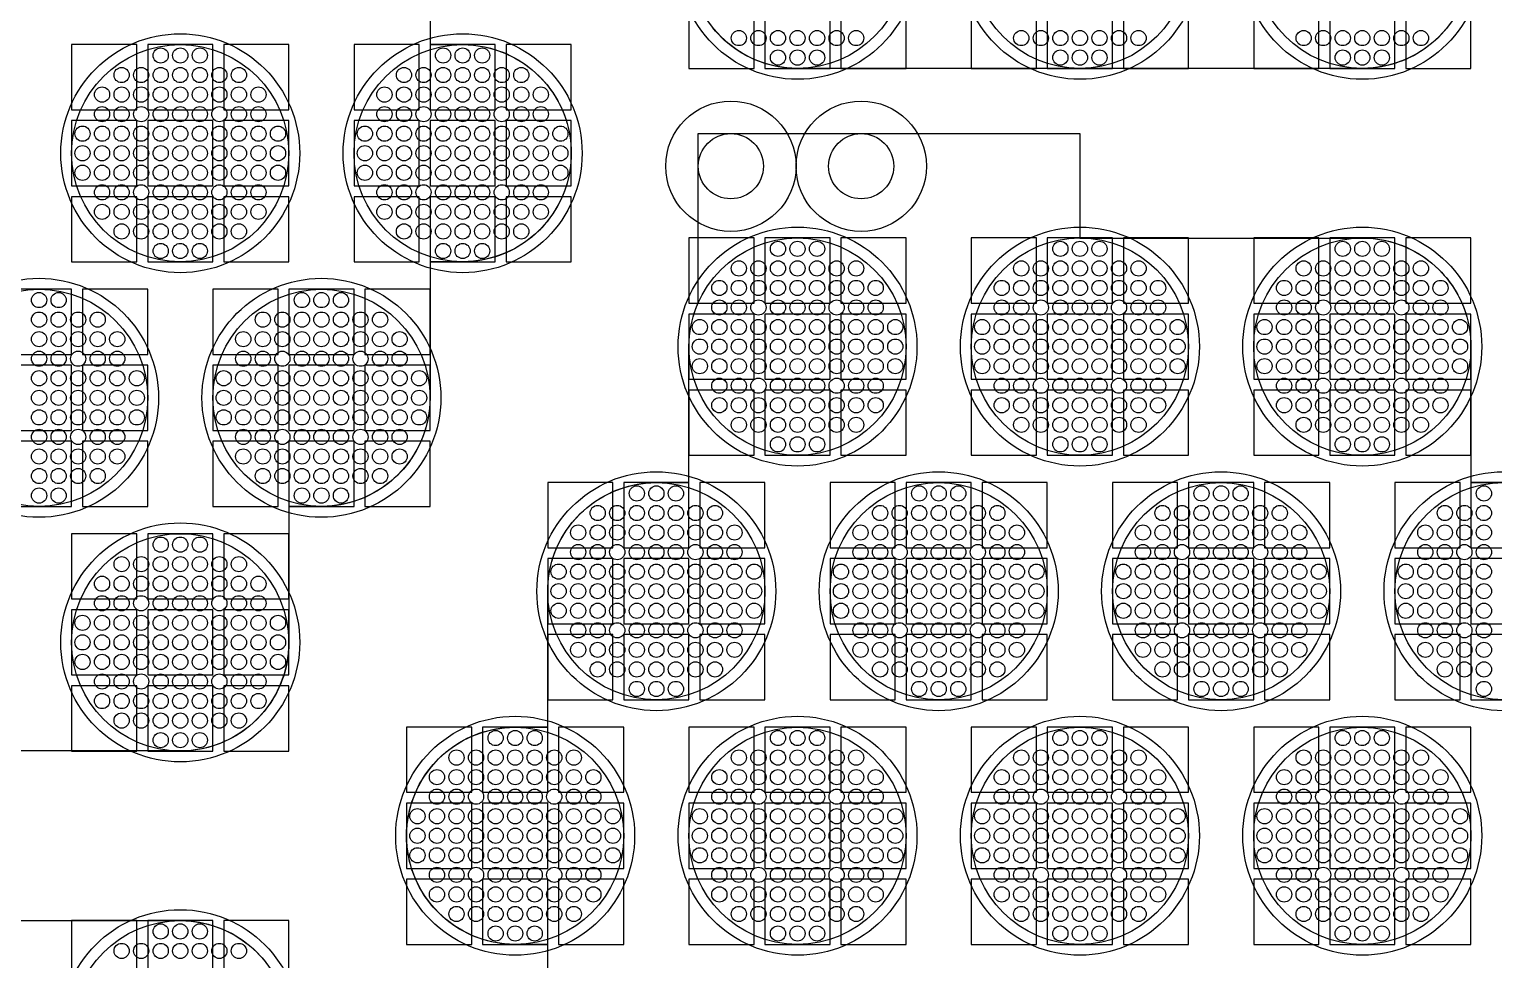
# Model space of a CAD drawing. Extents: x -49 to 54, y -38 to 38.
# Drawn here: x 8.77 to 15.51, y -5.28 to -1 of the extents above; entities that cross this region are included whole.
import ezdxf

# ---------------------------------------------------------------- set-up
doc = ezdxf.new("R2010")
doc.units = 0
for name, color, linetype in [('ADHESIVE_VIA_OPENINGS', 30, 'CONTINUOUS'), ('BACK_LAYER', 5, 'CONTINUOUS'), ('COND_LAYER_LOWER_ELECTRODE', 6, 'CONTINUOUS'), ('CONDUCTIVE_LAYER_BACK_LAYER', 2, 'CONTINUOUS'), ('EMITTER', 3, 'CONTINUOUS'), ('LOWER_ELECTRODE', 1, 'CONTINUOUS'), ('SUBSTRATE_VIA', 4, 'CONTINUOUS')]:
    doc.layers.add(name, color=color, linetype=linetype)

msp = doc.modelspace()

# ---------------------------------------------------------------- linework, layer by layer
at = {"layer": 'ADHESIVE_VIA_OPENINGS'}
for centre in [(11.9977, -1.6308), (12.5977, -1.6308)]:
    msp.add_circle(centre, 0.3, dxfattribs=at)
at = {"layer": 'BACK_LAYER'}
for points in [[(11.8046, -1.1807), (12.1046, -1.1807), (12.1046, -0.8807), (11.8046, -0.8807)], [(12.1546, -1.1807), (12.4546, -1.1807), (12.4546, -0.8807), (12.1546, -0.8807)], [(12.5046, -1.1807), (12.8046, -1.1807), (12.8046, -0.8807), (12.5046, -0.8807)], [(13.1046, -1.1807), (13.4046, -1.1807), (13.4046, -0.8807), (13.1046, -0.8807)], [(13.4546, -1.1807), (13.7546, -1.1807), (13.7546, -0.8807), (13.4546, -0.8807)], [(13.8046, -1.1807), (14.1046, -1.1807), (14.1046, -0.8807), (13.8046, -0.8807)], [(14.4046, -1.1807), (14.7046, -1.1807), (14.7046, -0.8807), (14.4046, -0.8807)], [(14.7546, -1.1807), (15.0546, -1.1807), (15.0546, -0.8807), (14.7546, -0.8807)], [(15.1046, -1.1807), (15.4046, -1.1807), (15.4046, -0.8807), (15.1046, -0.8807)], [(8.9628, -1.3709), (9.2628, -1.3709), (9.2628, -1.0709), (8.9628, -1.0709)], [(9.3128, -1.3709), (9.6128, -1.3709), (9.6128, -1.0709), (9.3128, -1.0709)], [(9.6628, -1.3709), (9.9628, -1.3709), (9.9628, -1.0709), (9.6628, -1.0709)], [(10.2628, -1.3709), (10.5628, -1.3709), (10.5628, -1.0709), (10.2628, -1.0709)], [(10.6128, -1.3709), (10.9128, -1.3709), (10.9128, -1.0709), (10.6128, -1.0709)], [(10.9628, -1.3709), (11.2628, -1.3709), (11.2628, -1.0709), (10.9628, -1.0709)], [(8.9628, -1.7209), (9.2628, -1.7209), (9.2628, -1.4209), (8.9628, -1.4209)], [(9.3128, -1.7209), (9.6128, -1.7209), (9.6128, -1.4209), (9.3128, -1.4209)], [(9.6628, -1.7209), (9.9628, -1.7209), (9.9628, -1.4209), (9.6628, -1.4209)], [(10.2628, -1.7209), (10.5628, -1.7209), (10.5628, -1.4209), (10.2628, -1.4209)], [(10.6128, -1.7209), (10.9128, -1.7209), (10.9128, -1.4209), (10.6128, -1.4209)], [(10.9628, -1.7209), (11.2628, -1.7209), (11.2628, -1.4209), (10.9628, -1.4209)], [(8.9628, -2.0709), (9.2628, -2.0709), (9.2628, -1.7709), (8.9628, -1.7709)], [(9.3128, -2.0709), (9.6128, -2.0709), (9.6128, -1.7709), (9.3128, -1.7709)], [(9.6628, -2.0709), (9.9628, -2.0709), (9.9628, -1.7709), (9.6628, -1.7709)], [(10.2628, -2.0709), (10.5628, -2.0709), (10.5628, -1.7709), (10.2628, -1.7709)], [(10.6128, -2.0709), (10.9128, -2.0709), (10.9128, -1.7709), (10.6128, -1.7709)], [(10.9628, -2.0709), (11.2628, -2.0709), (11.2628, -1.7709), (10.9628, -1.7709)], [(11.8046, -2.2611), (12.1046, -2.2611), (12.1046, -1.9611), (11.8046, -1.9611)], [(12.1546, -2.2611), (12.4546, -2.2611), (12.4546, -1.9611), (12.1546, -1.9611)], [(12.5046, -2.2611), (12.8046, -2.2611), (12.8046, -1.9611), (12.5046, -1.9611)], [(13.1046, -2.2611), (13.4046, -2.2611), (13.4046, -1.9611), (13.1046, -1.9611)], [(13.4546, -2.2611), (13.7546, -2.2611), (13.7546, -1.9611), (13.4546, -1.9611)], [(13.8046, -2.2611), (14.1046, -2.2611), (14.1046, -1.9611), (13.8046, -1.9611)], [(14.4046, -2.2611), (14.7046, -2.2611), (14.7046, -1.9611), (14.4046, -1.9611)], [(14.7546, -2.2611), (15.0546, -2.2611), (15.0546, -1.9611), (14.7546, -1.9611)], [(15.1046, -2.2611), (15.4046, -2.2611), (15.4046, -1.9611), (15.1046, -1.9611)], [(8.6628, -2.4968), (8.9628, -2.4968), (8.9628, -2.1968), (8.6628, -2.1968)], [(9.0128, -2.4968), (9.3128, -2.4968), (9.3128, -2.1968), (9.0128, -2.1968)], [(9.6128, -2.4968), (9.9128, -2.4968), (9.9128, -2.1968), (9.6128, -2.1968)], [(9.9628, -2.4968), (10.2628, -2.4968), (10.2628, -2.1968), (9.9628, -2.1968)], [(10.3128, -2.4968), (10.6128, -2.4968), (10.6128, -2.1968), (10.3128, -2.1968)], [(11.8046, -2.6111), (12.1046, -2.6111), (12.1046, -2.3111), (11.8046, -2.3111)], [(12.1546, -2.6111), (12.4546, -2.6111), (12.4546, -2.3111), (12.1546, -2.3111)], [(12.5046, -2.6111), (12.8046, -2.6111), (12.8046, -2.3111), (12.5046, -2.3111)], [(13.1046, -2.6111), (13.4046, -2.6111), (13.4046, -2.3111), (13.1046, -2.3111)], [(13.4546, -2.6111), (13.7546, -2.6111), (13.7546, -2.3111), (13.4546, -2.3111)], [(13.8046, -2.6111), (14.1046, -2.6111), (14.1046, -2.3111), (13.8046, -2.3111)], [(14.4046, -2.6111), (14.7046, -2.6111), (14.7046, -2.3111), (14.4046, -2.3111)], [(14.7546, -2.6111), (15.0546, -2.6111), (15.0546, -2.3111), (14.7546, -2.3111)], [(15.1046, -2.6111), (15.4046, -2.6111), (15.4046, -2.3111), (15.1046, -2.3111)], [(8.6628, -2.8468), (8.9628, -2.8468), (8.9628, -2.5468), (8.6628, -2.5468)], [(9.0128, -2.8468), (9.3128, -2.8468), (9.3128, -2.5468), (9.0128, -2.5468)], [(9.6128, -2.8468), (9.9128, -2.8468), (9.9128, -2.5468), (9.6128, -2.5468)], [(9.9628, -2.8468), (10.2628, -2.8468), (10.2628, -2.5468), (9.9628, -2.5468)], [(10.3128, -2.8468), (10.6128, -2.8468), (10.6128, -2.5468), (10.3128, -2.5468)], [(11.8046, -2.9611), (12.1046, -2.9611), (12.1046, -2.6611), (11.8046, -2.6611)], [(12.1546, -2.9611), (12.4546, -2.9611), (12.4546, -2.6611), (12.1546, -2.6611)], [(12.5046, -2.9611), (12.8046, -2.9611), (12.8046, -2.6611), (12.5046, -2.6611)], [(13.1046, -2.9611), (13.4046, -2.9611), (13.4046, -2.6611), (13.1046, -2.6611)], [(13.4546, -2.9611), (13.7546, -2.9611), (13.7546, -2.6611), (13.4546, -2.6611)], [(13.8046, -2.9611), (14.1046, -2.9611), (14.1046, -2.6611), (13.8046, -2.6611)], [(14.4046, -2.9611), (14.7046, -2.9611), (14.7046, -2.6611), (14.4046, -2.6611)], [(14.7546, -2.9611), (15.0546, -2.9611), (15.0546, -2.6611), (14.7546, -2.6611)], [(15.1046, -2.9611), (15.4046, -2.9611), (15.4046, -2.6611), (15.1046, -2.6611)], [(8.6628, -3.1968), (8.9628, -3.1968), (8.9628, -2.8968), (8.6628, -2.8968)], [(9.0128, -3.1968), (9.3128, -3.1968), (9.3128, -2.8968), (9.0128, -2.8968)], [(9.6128, -3.1968), (9.9128, -3.1968), (9.9128, -2.8968), (9.6128, -2.8968)], [(9.9628, -3.1968), (10.2628, -3.1968), (10.2628, -2.8968), (9.9628, -2.8968)], [(10.3128, -3.1968), (10.6128, -3.1968), (10.6128, -2.8968), (10.3128, -2.8968)], [(11.1546, -3.387), (11.4546, -3.387), (11.4546, -3.087), (11.1546, -3.087)], [(11.5046, -3.387), (11.8046, -3.387), (11.8046, -3.087), (11.5046, -3.087)], [(11.8546, -3.387), (12.1546, -3.387), (12.1546, -3.087), (11.8546, -3.087)], [(12.4546, -3.387), (12.7546, -3.387), (12.7546, -3.087), (12.4546, -3.087)], [(12.8046, -3.387), (13.1046, -3.387), (13.1046, -3.087), (12.8046, -3.087)], [(13.1546, -3.387), (13.4546, -3.387), (13.4546, -3.087), (13.1546, -3.087)], [(13.7546, -3.387), (14.0546, -3.387), (14.0546, -3.087), (13.7546, -3.087)], [(14.1046, -3.387), (14.4046, -3.387), (14.4046, -3.087), (14.1046, -3.087)], [(14.4546, -3.387), (14.7546, -3.387), (14.7546, -3.087), (14.4546, -3.087)], [(15.0546, -3.387), (15.3546, -3.387), (15.3546, -3.087), (15.0546, -3.087)], [(15.4046, -3.387), (15.7046, -3.387), (15.7046, -3.087), (15.4046, -3.087)], [(8.9628, -3.6226), (9.2628, -3.6226), (9.2628, -3.3226), (8.9628, -3.3226)], [(9.3128, -3.6226), (9.6128, -3.6226), (9.6128, -3.3226), (9.3128, -3.3226)], [(9.6628, -3.6226), (9.9628, -3.6226), (9.9628, -3.3226), (9.6628, -3.3226)], [(11.1546, -3.737), (11.4546, -3.737), (11.4546, -3.437), (11.1546, -3.437)], [(11.5046, -3.737), (11.8046, -3.737), (11.8046, -3.437), (11.5046, -3.437)], [(11.8546, -3.737), (12.1546, -3.737), (12.1546, -3.437), (11.8546, -3.437)], [(12.4546, -3.737), (12.7546, -3.737), (12.7546, -3.437), (12.4546, -3.437)], [(12.8046, -3.737), (13.1046, -3.737), (13.1046, -3.437), (12.8046, -3.437)], [(13.1546, -3.737), (13.4546, -3.737), (13.4546, -3.437), (13.1546, -3.437)], [(13.7546, -3.737), (14.0546, -3.737), (14.0546, -3.437), (13.7546, -3.437)], [(14.1046, -3.737), (14.4046, -3.737), (14.4046, -3.437), (14.1046, -3.437)], [(14.4546, -3.737), (14.7546, -3.737), (14.7546, -3.437), (14.4546, -3.437)], [(15.0546, -3.737), (15.3546, -3.737), (15.3546, -3.437), (15.0546, -3.437)], [(15.4046, -3.737), (15.7046, -3.737), (15.7046, -3.437), (15.4046, -3.437)], [(8.9628, -3.9726), (9.2628, -3.9726), (9.2628, -3.6726), (8.9628, -3.6726)], [(9.3128, -3.9726), (9.6128, -3.9726), (9.6128, -3.6726), (9.3128, -3.6726)], [(9.6628, -3.9726), (9.9628, -3.9726), (9.9628, -3.6726), (9.6628, -3.6726)], [(11.1546, -4.087), (11.4546, -4.087), (11.4546, -3.787), (11.1546, -3.787)], [(11.5046, -4.087), (11.8046, -4.087), (11.8046, -3.787), (11.5046, -3.787)], [(11.8546, -4.087), (12.1546, -4.087), (12.1546, -3.787), (11.8546, -3.787)], [(12.4546, -4.087), (12.7546, -4.087), (12.7546, -3.787), (12.4546, -3.787)], [(12.8046, -4.087), (13.1046, -4.087), (13.1046, -3.787), (12.8046, -3.787)], [(13.1546, -4.087), (13.4546, -4.087), (13.4546, -3.787), (13.1546, -3.787)], [(13.7546, -4.087), (14.0546, -4.087), (14.0546, -3.787), (13.7546, -3.787)], [(14.1046, -4.087), (14.4046, -4.087), (14.4046, -3.787), (14.1046, -3.787)], [(14.4546, -4.087), (14.7546, -4.087), (14.7546, -3.787), (14.4546, -3.787)], [(15.0546, -4.087), (15.3546, -4.087), (15.3546, -3.787), (15.0546, -3.787)], [(15.4046, -4.087), (15.7046, -4.087), (15.7046, -3.787), (15.4046, -3.787)], [(8.9628, -4.3226), (9.2628, -4.3226), (9.2628, -4.0226), (8.9628, -4.0226)], [(9.3128, -4.3226), (9.6128, -4.3226), (9.6128, -4.0226), (9.3128, -4.0226)], [(9.6628, -4.3226), (9.9628, -4.3226), (9.9628, -4.0226), (9.6628, -4.0226)], [(10.5046, -4.5128), (10.8046, -4.5128), (10.8046, -4.2128), (10.5046, -4.2128)], [(10.8546, -4.5128), (11.1546, -4.5128), (11.1546, -4.2128), (10.8546, -4.2128)], [(11.2046, -4.5128), (11.5046, -4.5128), (11.5046, -4.2128), (11.2046, -4.2128)], [(11.8046, -4.5128), (12.1046, -4.5128), (12.1046, -4.2128), (11.8046, -4.2128)], [(12.1546, -4.5128), (12.4546, -4.5128), (12.4546, -4.2128), (12.1546, -4.2128)], [(12.5046, -4.5128), (12.8046, -4.5128), (12.8046, -4.2128), (12.5046, -4.2128)], [(13.1046, -4.5128), (13.4046, -4.5128), (13.4046, -4.2128), (13.1046, -4.2128)], [(13.4546, -4.5128), (13.7546, -4.5128), (13.7546, -4.2128), (13.4546, -4.2128)], [(13.8046, -4.5128), (14.1046, -4.5128), (14.1046, -4.2128), (13.8046, -4.2128)], [(14.4046, -4.5128), (14.7046, -4.5128), (14.7046, -4.2128), (14.4046, -4.2128)], [(14.7546, -4.5128), (15.0546, -4.5128), (15.0546, -4.2128), (14.7546, -4.2128)], [(15.1046, -4.5128), (15.4046, -4.5128), (15.4046, -4.2128), (15.1046, -4.2128)], [(10.5046, -4.8628), (10.8046, -4.8628), (10.8046, -4.5628), (10.5046, -4.5628)], [(10.8546, -4.8628), (11.1546, -4.8628), (11.1546, -4.5628), (10.8546, -4.5628)], [(11.2046, -4.8628), (11.5046, -4.8628), (11.5046, -4.5628), (11.2046, -4.5628)], [(11.8046, -4.8628), (12.1046, -4.8628), (12.1046, -4.5628), (11.8046, -4.5628)], [(12.1546, -4.8628), (12.4546, -4.8628), (12.4546, -4.5628), (12.1546, -4.5628)], [(12.5046, -4.8628), (12.8046, -4.8628), (12.8046, -4.5628), (12.5046, -4.5628)], [(13.1046, -4.8628), (13.4046, -4.8628), (13.4046, -4.5628), (13.1046, -4.5628)], [(13.4546, -4.8628), (13.7546, -4.8628), (13.7546, -4.5628), (13.4546, -4.5628)], [(13.8046, -4.8628), (14.1046, -4.8628), (14.1046, -4.5628), (13.8046, -4.5628)], [(14.4046, -4.8628), (14.7046, -4.8628), (14.7046, -4.5628), (14.4046, -4.5628)], [(14.7546, -4.8628), (15.0546, -4.8628), (15.0546, -4.5628), (14.7546, -4.5628)], [(15.1046, -4.8628), (15.4046, -4.8628), (15.4046, -4.5628), (15.1046, -4.5628)], [(10.5046, -5.2128), (10.8046, -5.2128), (10.8046, -4.9128), (10.5046, -4.9128)], [(10.8546, -5.2128), (11.1546, -5.2128), (11.1546, -4.9128), (10.8546, -4.9128)], [(11.2046, -5.2128), (11.5046, -5.2128), (11.5046, -4.9128), (11.2046, -4.9128)], [(11.8046, -5.2128), (12.1046, -5.2128), (12.1046, -4.9128), (11.8046, -4.9128)], [(12.1546, -5.2128), (12.4546, -5.2128), (12.4546, -4.9128), (12.1546, -4.9128)], [(12.5046, -5.2128), (12.8046, -5.2128), (12.8046, -4.9128), (12.5046, -4.9128)], [(13.1046, -5.2128), (13.4046, -5.2128), (13.4046, -4.9128), (13.1046, -4.9128)], [(13.4546, -5.2128), (13.7546, -5.2128), (13.7546, -4.9128), (13.4546, -4.9128)], [(13.8046, -5.2128), (14.1046, -5.2128), (14.1046, -4.9128), (13.8046, -4.9128)], [(14.4046, -5.2128), (14.7046, -5.2128), (14.7046, -4.9128), (14.4046, -4.9128)], [(14.7546, -5.2128), (15.0546, -5.2128), (15.0546, -4.9128), (14.7546, -4.9128)], [(15.1046, -5.2128), (15.4046, -5.2128), (15.4046, -4.9128), (15.1046, -4.9128)], [(8.9628, -5.403), (9.2628, -5.403), (9.2628, -5.103), (8.9628, -5.103)], [(9.3128, -5.403), (9.6128, -5.403), (9.6128, -5.103), (9.3128, -5.103)], [(9.6628, -5.403), (9.9628, -5.403), (9.9628, -5.103), (9.6628, -5.103)]]:
    msp.add_lwpolyline(points, close=True, dxfattribs=at)
at = {"layer": 'COND_LAYER_LOWER_ELECTRODE'}
for centre in [(12.3046, -0.6807), (13.6046, -0.6807), (14.9046, -0.6807), (9.4628, -1.5709), (10.7628, -1.5709), (12.3046, -2.4611), (13.6046, -2.4611), (14.9046, -2.4611), (8.8128, -2.6968), (10.1128, -2.6968), (11.6546, -3.587), (12.9546, -3.587), (14.2546, -3.587), (15.5546, -3.587), (9.4628, -3.8226), (11.0046, -4.7128), (12.3046, -4.7128), (13.6046, -4.7128), (14.9046, -4.7128), (9.4628, -5.603)]:
    msp.add_circle(centre, 0.55, dxfattribs=at)
at = {"layer": 'CONDUCTIVE_LAYER_BACK_LAYER'}
for points in [[(10.6128, -0.4451), (10.6128, -1.071), (10.7727, -1.071), (10.7926, -1.0718), (10.8124, -1.0734), (10.8322, -1.0758), (10.8518, -1.0789), (10.8713, -1.0828), (10.8906, -1.0875), (10.9097, -1.093), (10.9286, -1.0992), (10.9472, -1.1062), (10.9656, -1.1139), (10.9836, -1.1223), (11.0012, -1.1314), (11.0185, -1.1413), (11.0354, -1.1518), (11.0518, -1.1629), (11.0678, -1.1748), (11.0833, -1.1872), (11.0983, -1.2002), (11.1128, -1.2139), (11.1267, -1.2281), (11.1401, -1.2428), (11.1528, -1.2581), (11.1649, -1.2738), (11.1764, -1.2901), (11.1873, -1.3067), (11.1974, -1.3238), (11.2069, -1.3413), (11.2157, -1.3591), (11.2238, -1.3773), (11.2311, -1.3958), (11.2377, -1.4145), (11.2435, -1.4335), (11.2486, -1.4528), (11.2529, -1.4722), (11.2565, -1.4917), (11.2592, -1.5114), (11.2612, -1.5312), (11.2624, -1.5511), (11.2628, -1.5709), (11.2624, -1.5908), (11.2612, -1.6107), (11.2592, -1.6304), (11.2565, -1.6501), (11.2529, -1.6697), (11.2486, -1.6891), (11.2435, -1.7083), (11.2377, -1.7273), (11.2311, -1.7461), (11.2238, -1.7646), (11.2157, -1.7827), (11.2069, -1.8006), (11.1974, -1.8181), (11.1873, -1.8351), (11.1764, -1.8518), (11.1649, -1.868), (11.1528, -1.8838), (11.1401, -1.899), (11.1267, -1.9138), (11.1128, -1.928), (11.0983, -1.9416), (11.0833, -1.9547), (11.0678, -1.9671), (11.0518, -1.9789), (11.0354, -1.9901), (11.0185, -2.0006), (11.0012, -2.0104), (10.9836, -2.0195), (10.9656, -2.028), (10.9472, -2.0357), (10.9286, -2.0426), (10.9097, -2.0489), (10.8906, -2.0543), (10.8713, -2.059), (10.8518, -2.0629), (10.8322, -2.0661), (10.8124, -2.0685), (10.7926, -2.07), (10.7727, -2.0708), (10.6128, -2.0708), (10.6128, -2.6968), (10.6124, -2.7166), (10.6112, -2.7365), (10.6092, -2.7563), (10.6065, -2.776), (10.6029, -2.7955), (10.5986, -2.8149), (10.5935, -2.8342), (10.5877, -2.8532), (10.5811, -2.8719), (10.5738, -2.8904), (10.5657, -2.9086), (10.5569, -2.9264), (10.5474, -2.9439), (10.5373, -2.961), (10.5264, -2.9776), (10.5149, -2.9939), (10.5028, -3.0096), (10.4901, -3.0249), (10.4767, -3.0396), (10.4628, -3.0538), (10.4483, -3.0674), (10.4333, -3.0805), (10.4178, -3.0929), (10.4018, -3.1047), (10.3854, -3.1159), (10.3685, -3.1264), (10.3512, -3.1362), (10.3336, -3.1454), (10.3156, -3.1538), (10.2972, -3.1615), (10.2786, -3.1685), (10.2597, -3.1747), (10.2406, -3.1802), (10.2213, -3.1849), (10.2018, -3.1888), (10.1822, -3.1919), (10.1624, -3.1943), (10.1426, -3.1959), (10.1227, -3.1967), (9.9628, -3.1967), (9.9628, -3.8226), (9.9624, -3.8425), (9.9612, -3.8623), (9.9592, -3.8821), (9.9565, -3.9018), (9.9529, -3.9214), (9.9486, -3.9408), (9.9435, -3.96), (9.9377, -3.979), (9.9311, -3.9978), (9.9238, -4.0162), (9.9157, -4.0344), (9.9069, -4.0522), (9.8974, -4.0697), (9.8873, -4.0868), (9.8764, -4.1035), (9.8649, -4.1197), (9.8528, -4.1354), (9.8401, -4.1507), (9.8267, -4.1654), (9.8128, -4.1796), (9.7983, -4.1933), (9.7833, -4.2063), (9.7678, -4.2188), (9.7518, -4.2306), (9.7354, -4.2417), (9.7185, -4.2523), (9.7012, -4.2621), (9.6836, -4.2712), (9.6656, -4.2796), (9.6472, -4.2873), (9.6286, -4.2943), (9.6097, -4.3005), (9.5906, -4.306), (9.5713, -4.3107), (9.5518, -4.3146), (9.5322, -4.3178), (9.5124, -4.3201), (9.4926, -4.3217), (9.4727, -4.3225), (6.8528, -4.3225)], [(15.2947, -0.9936), (15.2819, -1.0088), (15.2686, -1.0236), (15.2547, -1.0378), (15.2402, -1.0514), (15.2252, -1.0645), (15.2097, -1.0769), (15.1937, -1.0887), (15.1772, -1.0999), (15.1604, -1.1104), (15.1431, -1.1202), (15.1254, -1.1294), (15.1074, -1.1378), (15.0891, -1.1455), (15.0705, -1.1524), (15.0516, -1.1587), (15.0325, -1.1641), (15.0131, -1.1688), (14.9936, -1.1728), (14.974, -1.1759), (14.9543, -1.1783), (14.9345, -1.1798), (14.9146, -1.1806), (12.2947, -1.1806), (12.2748, -1.1798), (12.255, -1.1783), (12.2353, -1.1759), (12.2156, -1.1728), (12.1962, -1.1688), (12.1768, -1.1641), (12.1577, -1.1587), (12.1388, -1.1524), (12.1202, -1.1455), (12.1019, -1.1378), (12.0839, -1.1294), (12.0662, -1.1202), (12.0489, -1.1104), (12.032, -1.0999), (12.0156, -1.0887), (11.9996, -1.0769), (11.9841, -1.0645), (11.9691, -1.0514), (11.9546, -1.0378), (11.9407, -1.0236), (11.9274, -1.0088), (11.9146, -0.9936)], [(11.1546, -5.8386), (11.1546, -5.2127), (10.9947, -5.2127), (10.9748, -5.2119), (10.955, -5.2103), (10.9353, -5.208), (10.9156, -5.2048), (10.8962, -5.2009), (10.8768, -5.1962), (10.8577, -5.1907), (10.8388, -5.1845), (10.8202, -5.1775), (10.8019, -5.1698), (10.7839, -5.1614), (10.7662, -5.1523), (10.7489, -5.1424), (10.732, -5.1319), (10.7156, -5.1208), (10.6996, -5.109), (10.6841, -5.0965), (10.6691, -5.0835), (10.6546, -5.0698), (10.6407, -5.0556), (10.6274, -5.0409), (10.6146, -5.0256), (10.6025, -5.0099), (10.591, -4.9937), (10.5802, -4.977), (10.57, -4.9599), (10.5605, -4.9424), (10.5517, -4.9246), (10.5437, -4.9064), (10.5363, -4.8879), (10.5297, -4.8692), (10.5239, -4.8502), (10.5188, -4.831), (10.5145, -4.8116), (10.511, -4.792), (10.5082, -4.7723), (10.5062, -4.7525), (10.505, -4.7327), (10.5046, -4.7128), (10.505, -4.6929), (10.5062, -4.6731), (10.5082, -4.6533), (10.511, -4.6336), (10.5145, -4.614), (10.5188, -4.5946), (10.5239, -4.5754), (10.5297, -4.5564), (10.5363, -4.5376), (10.5437, -4.5192), (10.5517, -4.501), (10.5605, -4.4831), (10.57, -4.4657), (10.5802, -4.4486), (10.591, -4.4319), (10.6025, -4.4157), (10.6146, -4.3999), (10.6274, -4.3847), (10.6407, -4.3699), (10.6546, -4.3557), (10.6691, -4.3421), (10.6841, -4.3291), (10.6996, -4.3166), (10.7156, -4.3048), (10.732, -4.2936), (10.7489, -4.2831), (10.7662, -4.2733), (10.7839, -4.2642), (10.8019, -4.2557), (10.8202, -4.248), (10.8388, -4.2411), (10.8577, -4.2349), (10.8768, -4.2294), (10.8962, -4.2247), (10.9156, -4.2208), (10.9353, -4.2176), (10.955, -4.2153), (10.9748, -4.2137), (10.9947, -4.2129), (11.1546, -4.2129), (11.1546, -3.587), (11.155, -3.5671), (11.1562, -3.5472), (11.1582, -3.5274), (11.161, -3.5078), (11.1645, -3.4882), (11.1688, -3.4688), (11.1739, -3.4496), (11.1797, -3.4306), (11.1863, -3.4118), (11.1937, -3.3933), (11.2017, -3.3751), (11.2105, -3.3573), (11.22, -3.3398), (11.2302, -3.3227), (11.241, -3.3061), (11.2525, -3.2899), (11.2646, -3.2741), (11.2774, -3.2588), (11.2907, -3.2441), (11.3046, -3.2299), (11.3191, -3.2163), (11.3341, -3.2032), (11.3496, -3.1908), (11.3656, -3.179), (11.382, -3.1678), (11.3989, -3.1573), (11.4162, -3.1475), (11.4339, -3.1383), (11.4519, -3.1299), (11.4702, -3.1222), (11.4888, -3.1152), (11.5077, -3.109), (11.5268, -3.1036), (11.5462, -3.0989), (11.5656, -3.0949), (11.5853, -3.0918), (11.605, -3.0894), (11.6248, -3.0878), (11.6447, -3.0871), (11.8046, -3.0871), (11.8046, -2.4611), (11.805, -2.4412), (11.8062, -2.4214), (11.8082, -2.4016), (11.811, -2.3819), (11.8145, -2.3624), (11.8188, -2.3429), (11.8239, -2.3237), (11.8297, -2.3047), (11.8363, -2.286), (11.8437, -2.2675), (11.8477, -2.2583), (11.8477, -1.4808), (13.6046, -1.4808), (13.6046, -1.9612), (14.9146, -1.9612), (14.9345, -1.962), (14.9543, -1.9636), (14.974, -1.966), (14.9936, -1.9691), (15.0131, -1.973), (15.0325, -1.9777), (15.0516, -1.9832), (15.0705, -1.9894), (15.0891, -1.9964), (15.1074, -2.0041), (15.1254, -2.0125), (15.1431, -2.0216), (15.1604, -2.0315), (15.1772, -2.042), (15.1937, -2.0531), (15.2097, -2.0649), (15.2252, -2.0774), (15.2402, -2.0904), (15.2547, -2.1041), (15.2686, -2.1183), (15.2819, -2.133), (15.2947, -2.1483), (15.3068, -2.164), (15.3183, -2.1802), (15.3291, -2.1969), (15.3393, -2.214), (15.3488, -2.2315), (15.3576, -2.2493), (15.3656, -2.2675), (15.373, -2.286), (15.3796, -2.3047), (15.3854, -2.3237), (15.3905, -2.3429), (15.3948, -2.3624), (15.3983, -2.3819), (15.4011, -2.4016), (15.4031, -2.4214), (15.4043, -2.4412), (15.4046, -2.4611), (15.4046, -3.0871), (15.5646, -3.0871)], [(8.1628, -5.1031), (9.4727, -5.1031), (9.4926, -5.1039), (9.5124, -5.1054), (9.5322, -5.1078), (9.5518, -5.111), (9.5713, -5.1149), (9.5906, -5.1196), (9.6097, -5.1251), (9.6286, -5.1313), (9.6472, -5.1382), (9.6656, -5.1459), (9.6836, -5.1544), (9.7012, -5.1635), (9.7185, -5.1733), (9.7354, -5.1838), (9.7518, -5.195), (9.7678, -5.2068), (9.7833, -5.2192), (9.7983, -5.2323), (9.8128, -5.2459), (9.8267, -5.2601), (9.8401, -5.2749), (9.8528, -5.2901)]]:
    msp.add_lwpolyline(points, dxfattribs=at)
at = {"layer": 'EMITTER'}
for centre in [(12.3046, -0.6807), (13.6046, -0.6807), (14.9046, -0.6807), (9.4628, -1.5709), (10.7628, -1.5709), (12.3046, -2.4611), (13.6046, -2.4611), (14.9046, -2.4611), (8.8128, -2.6968), (10.1128, -2.6968), (11.6546, -3.587), (12.9546, -3.587), (14.2546, -3.587), (15.5546, -3.587), (9.4628, -3.8226), (11.0046, -4.7128), (12.3046, -4.7128), (13.6046, -4.7128), (14.9046, -4.7128), (9.4628, -5.603)]:
    msp.add_circle(centre, 0.5, dxfattribs=at)
at = {"layer": 'LOWER_ELECTRODE'}
for centre in [(12.0346, -1.0407), (12.1246, -1.0407), (12.2146, -1.0407), (12.3046, -1.0407), (12.3946, -1.0407), (12.4846, -1.0407), (12.5746, -1.0407), (13.3346, -1.0407), (13.4246, -1.0407), (13.5146, -1.0407), (13.6046, -1.0407), (13.6946, -1.0407), (13.7846, -1.0407), (13.8746, -1.0407), (14.6346, -1.0407), (14.7246, -1.0407), (14.8146, -1.0407), (14.9046, -1.0407), (14.9946, -1.0407), (15.0846, -1.0407), (15.1746, -1.0407), (9.3728, -1.1209), (9.4628, -1.1209), (9.5528, -1.1209), (10.6728, -1.1209), (10.7628, -1.1209), (10.8528, -1.1209), (12.2146, -1.1307), (12.3046, -1.1307), (12.3946, -1.1307), (13.5146, -1.1307), (13.6046, -1.1307), (13.6946, -1.1307), (14.8146, -1.1307), (14.9046, -1.1307), (14.9946, -1.1307), (9.1928, -1.2109), (9.2828, -1.2109), (9.3728, -1.2109), (9.4628, -1.2109), (9.5528, -1.2109), (9.6428, -1.2109), (9.7328, -1.2109), (10.4928, -1.2109), (10.5828, -1.2109), (10.6728, -1.2109), (10.7628, -1.2109), (10.8528, -1.2109), (10.9428, -1.2109), (11.0328, -1.2109), (9.1028, -1.3009), (9.1928, -1.3009), (9.2828, -1.3009), (9.3728, -1.3009), (9.4628, -1.3009), (9.5528, -1.3009), (9.6428, -1.3009), (9.7328, -1.3009), (9.8228, -1.3009), (10.4028, -1.3009), (10.4928, -1.3009), (10.5828, -1.3009), (10.6728, -1.3009), (10.7628, -1.3009), (10.8528, -1.3009), (10.9428, -1.3009), (11.0328, -1.3009), (11.1228, -1.3009), (9.1028, -1.3909), (9.1928, -1.3909), (9.2828, -1.3909), (9.3728, -1.3909), (9.4628, -1.3909), (9.5528, -1.3909), (9.6428, -1.3909), (9.7328, -1.3909), (9.8228, -1.3909), (10.4028, -1.3909), (10.4928, -1.3909), (10.5828, -1.3909), (10.6728, -1.3909), (10.7628, -1.3909), (10.8528, -1.3909), (10.9428, -1.3909), (11.0328, -1.3909), (11.1228, -1.3909), (9.0128, -1.4809), (9.1028, -1.4809), (9.1928, -1.4809), (9.2828, -1.4809), (9.3728, -1.4809), (9.4628, -1.4809), (9.5528, -1.4809), (9.6428, -1.4809), (9.7328, -1.4809), (9.8228, -1.4809), (9.9128, -1.4809), (10.3128, -1.4809), (10.4028, -1.4809), (10.4928, -1.4809), (10.5828, -1.4809), (10.6728, -1.4809), (10.7628, -1.4809), (10.8528, -1.4809), (10.9428, -1.4809), (11.0328, -1.4809), (11.1228, -1.4809), (11.2128, -1.4809), (9.0128, -1.5709), (9.1028, -1.5709), (9.1928, -1.5709), (9.2828, -1.5709), (9.3728, -1.5709), (9.4628, -1.5709), (9.5528, -1.5709), (9.6428, -1.5709), (9.7328, -1.5709), (9.8228, -1.5709), (9.9128, -1.5709), (10.3128, -1.5709), (10.4028, -1.5709), (10.4928, -1.5709), (10.5828, -1.5709), (10.6728, -1.5709), (10.7628, -1.5709), (10.8528, -1.5709), (10.9428, -1.5709), (11.0328, -1.5709), (11.1228, -1.5709), (11.2128, -1.5709), (9.0128, -1.6609), (9.1028, -1.6609), (9.1928, -1.6609), (9.2828, -1.6609), (9.3728, -1.6609), (9.4628, -1.6609), (9.5528, -1.6609), (9.6428, -1.6609), (9.7328, -1.6609), (9.8228, -1.6609), (9.9128, -1.6609), (10.3128, -1.6609), (10.4028, -1.6609), (10.4928, -1.6609), (10.5828, -1.6609), (10.6728, -1.6609), (10.7628, -1.6609), (10.8528, -1.6609), (10.9428, -1.6609), (11.0328, -1.6609), (11.1228, -1.6609), (11.2128, -1.6609), (9.1028, -1.7509), (9.1928, -1.7509), (9.2828, -1.7509), (9.3728, -1.7509), (9.4628, -1.7509), (9.5528, -1.7509), (9.6428, -1.7509), (9.7328, -1.7509), (9.8228, -1.7509), (10.4028, -1.7509), (10.4928, -1.7509), (10.5828, -1.7509), (10.6728, -1.7509), (10.7628, -1.7509), (10.8528, -1.7509), (10.9428, -1.7509), (11.0328, -1.7509), (11.1228, -1.7509), (9.1028, -1.8409), (9.1928, -1.8409), (9.2828, -1.8409), (9.3728, -1.8409), (9.4628, -1.8409), (9.5528, -1.8409), (9.6428, -1.8409), (9.7328, -1.8409), (9.8228, -1.8409), (10.4028, -1.8409), (10.4928, -1.8409), (10.5828, -1.8409), (10.6728, -1.8409), (10.7628, -1.8409), (10.8528, -1.8409), (10.9428, -1.8409), (11.0328, -1.8409), (11.1228, -1.8409), (9.1928, -1.9309), (9.2828, -1.9309), (9.3728, -1.9309), (9.4628, -1.9309), (9.5528, -1.9309), (9.6428, -1.9309), (9.7328, -1.9309), (10.4928, -1.9309), (10.5828, -1.9309), (10.6728, -1.9309), (10.7628, -1.9309), (10.8528, -1.9309), (10.9428, -1.9309), (11.0328, -1.9309), (9.3728, -2.0209), (9.4628, -2.0209), (9.5528, -2.0209), (10.6728, -2.0209), (10.7628, -2.0209), (10.8528, -2.0209), (12.2146, -2.0111), (12.3046, -2.0111), (12.3946, -2.0111), (13.5146, -2.0111), (13.6046, -2.0111), (13.6946, -2.0111), (14.8146, -2.0111), (14.9046, -2.0111), (14.9946, -2.0111), (12.0346, -2.1011), (12.1246, -2.1011), (12.2146, -2.1011), (12.3046, -2.1011), (12.3946, -2.1011), (12.4846, -2.1011), (12.5746, -2.1011), (13.3346, -2.1011), (13.4246, -2.1011), (13.5146, -2.1011), (13.6046, -2.1011), (13.6946, -2.1011), (13.7846, -2.1011), (13.8746, -2.1011), (14.6346, -2.1011), (14.7246, -2.1011), (14.8146, -2.1011), (14.9046, -2.1011), (14.9946, -2.1011), (15.0846, -2.1011), (15.1746, -2.1011), (11.9446, -2.1911), (12.0346, -2.1911), (12.1246, -2.1911), (12.2146, -2.1911), (12.3046, -2.1911), (12.3946, -2.1911), (12.4846, -2.1911), (12.5746, -2.1911), (12.6646, -2.1911), (13.2446, -2.1911), (13.3346, -2.1911), (13.4246, -2.1911), (13.5146, -2.1911), (13.6046, -2.1911), (13.6946, -2.1911), (13.7846, -2.1911), (13.8746, -2.1911), (13.9646, -2.1911), (14.5446, -2.1911), (14.6346, -2.1911), (14.7246, -2.1911), (14.8146, -2.1911), (14.9046, -2.1911), (14.9946, -2.1911), (15.0846, -2.1911), (15.1746, -2.1911), (15.2646, -2.1911), (8.8128, -2.2468), (8.9028, -2.2468), (10.0228, -2.2468), (10.1128, -2.2468), (10.2028, -2.2468), (11.9446, -2.2811), (12.0346, -2.2811), (12.1246, -2.2811), (12.2146, -2.2811), (12.3046, -2.2811), (12.3946, -2.2811), (12.4846, -2.2811), (12.5746, -2.2811), (12.6646, -2.2811), (13.2446, -2.2811), (13.3346, -2.2811), (13.4246, -2.2811), (13.5146, -2.2811), (13.6046, -2.2811), (13.6946, -2.2811), (13.7846, -2.2811), (13.8746, -2.2811), (13.9646, -2.2811), (14.5446, -2.2811), (14.6346, -2.2811), (14.7246, -2.2811), (14.8146, -2.2811), (14.9046, -2.2811), (14.9946, -2.2811), (15.0846, -2.2811), (15.1746, -2.2811), (15.2646, -2.2811), (8.8128, -2.3368), (8.9028, -2.3368), (8.9928, -2.3368), (9.0828, -2.3368), (9.8428, -2.3368), (9.9328, -2.3368), (10.0228, -2.3368), (10.1128, -2.3368), (10.2028, -2.3368), (10.2928, -2.3368), (10.3828, -2.3368), (11.8546, -2.3711), (11.9446, -2.3711), (12.0346, -2.3711), (12.1246, -2.3711), (12.2146, -2.3711), (12.3046, -2.3711), (12.3946, -2.3711), (12.4846, -2.3711), (12.5746, -2.3711), (12.6646, -2.3711), (12.7546, -2.3711), (13.1546, -2.3711), (13.2446, -2.3711), (13.3346, -2.3711), (13.4246, -2.3711), (13.5146, -2.3711), (13.6046, -2.3711), (13.6946, -2.3711), (13.7846, -2.3711), (13.8746, -2.3711), (13.9646, -2.3711), (14.0546, -2.3711), (14.4546, -2.3711), (14.5446, -2.3711), (14.6346, -2.3711), (14.7246, -2.3711), (14.8146, -2.3711), (14.9046, -2.3711), (14.9946, -2.3711), (15.0846, -2.3711), (15.1746, -2.3711), (15.2646, -2.3711), (15.3546, -2.3711), (8.8128, -2.4268), (8.9028, -2.4268), (8.9928, -2.4268), (9.0828, -2.4268), (9.1728, -2.4268), (9.7528, -2.4268), (9.8428, -2.4268), (9.9328, -2.4268), (10.0228, -2.4268), (10.1128, -2.4268), (10.2028, -2.4268), (10.2928, -2.4268), (10.3828, -2.4268), (10.4728, -2.4268), (11.8546, -2.4611), (11.9446, -2.4611), (12.0346, -2.4611), (12.1246, -2.4611), (12.2146, -2.4611), (12.3046, -2.4611), (12.3946, -2.4611), (12.4846, -2.4611), (12.5746, -2.4611), (12.6646, -2.4611), (12.7546, -2.4611), (13.1546, -2.4611), (13.2446, -2.4611), (13.3346, -2.4611), (13.4246, -2.4611), (13.5146, -2.4611), (13.6046, -2.4611), (13.6946, -2.4611), (13.7846, -2.4611), (13.8746, -2.4611), (13.9646, -2.4611), (14.0546, -2.4611), (14.4546, -2.4611), (14.5446, -2.4611), (14.6346, -2.4611), (14.7246, -2.4611), (14.8146, -2.4611), (14.9046, -2.4611), (14.9946, -2.4611), (15.0846, -2.4611), (15.1746, -2.4611), (15.2646, -2.4611), (15.3546, -2.4611), (8.8128, -2.5168), (8.9028, -2.5168), (8.9928, -2.5168), (9.0828, -2.5168), (9.1728, -2.5168), (9.7528, -2.5168), (9.8428, -2.5168), (9.9328, -2.5168), (10.0228, -2.5168), (10.1128, -2.5168), (10.2028, -2.5168), (10.2928, -2.5168), (10.3828, -2.5168), (10.4728, -2.5168), (11.8546, -2.5511), (11.9446, -2.5511), (12.0346, -2.5511), (12.1246, -2.5511), (12.2146, -2.5511), (12.3046, -2.5511), (12.3946, -2.5511), (12.4846, -2.5511), (12.5746, -2.5511), (12.6646, -2.5511), (12.7546, -2.5511), (13.1546, -2.5511), (13.2446, -2.5511), (13.3346, -2.5511), (13.4246, -2.5511), (13.5146, -2.5511), (13.6046, -2.5511), (13.6946, -2.5511), (13.7846, -2.5511), (13.8746, -2.5511), (13.9646, -2.5511), (14.0546, -2.5511), (14.4546, -2.5511), (14.5446, -2.5511), (14.6346, -2.5511), (14.7246, -2.5511), (14.8146, -2.5511), (14.9046, -2.5511), (14.9946, -2.5511), (15.0846, -2.5511), (15.1746, -2.5511), (15.2646, -2.5511), (15.3546, -2.5511), (8.8128, -2.6068), (8.9028, -2.6068), (8.9928, -2.6068), (9.0828, -2.6068), (9.1728, -2.6068), (9.2628, -2.6068), (9.6628, -2.6068), (9.7528, -2.6068), (9.8428, -2.6068), (9.9328, -2.6068), (10.0228, -2.6068), (10.1128, -2.6068), (10.2028, -2.6068), (10.2928, -2.6068), (10.3828, -2.6068), (10.4728, -2.6068), (10.5628, -2.6068), (11.9446, -2.6411), (12.0346, -2.6411), (12.1246, -2.6411), (12.2146, -2.6411), (12.3046, -2.6411), (12.3946, -2.6411), (12.4846, -2.6411), (12.5746, -2.6411), (12.6646, -2.6411), (13.2446, -2.6411), (13.3346, -2.6411), (13.4246, -2.6411), (13.5146, -2.6411), (13.6046, -2.6411), (13.6946, -2.6411), (13.7846, -2.6411), (13.8746, -2.6411), (13.9646, -2.6411), (14.5446, -2.6411), (14.6346, -2.6411), (14.7246, -2.6411), (14.8146, -2.6411), (14.9046, -2.6411), (14.9946, -2.6411), (15.0846, -2.6411), (15.1746, -2.6411), (15.2646, -2.6411), (8.8128, -2.6968), (8.9028, -2.6968), (8.9928, -2.6968), (9.0828, -2.6968), (9.1728, -2.6968), (9.2628, -2.6968), (9.6628, -2.6968), (9.7528, -2.6968), (9.8428, -2.6968), (9.9328, -2.6968), (10.0228, -2.6968), (10.1128, -2.6968), (10.2028, -2.6968), (10.2928, -2.6968), (10.3828, -2.6968), (10.4728, -2.6968), (10.5628, -2.6968), (11.9446, -2.7311), (12.0346, -2.7311), (12.1246, -2.7311), (12.2146, -2.7311), (12.3046, -2.7311), (12.3946, -2.7311), (12.4846, -2.7311), (12.5746, -2.7311), (12.6646, -2.7311), (13.2446, -2.7311), (13.3346, -2.7311), (13.4246, -2.7311), (13.5146, -2.7311), (13.6046, -2.7311), (13.6946, -2.7311), (13.7846, -2.7311), (13.8746, -2.7311), (13.9646, -2.7311), (14.5446, -2.7311), (14.6346, -2.7311), (14.7246, -2.7311), (14.8146, -2.7311), (14.9046, -2.7311), (14.9946, -2.7311), (15.0846, -2.7311), (15.1746, -2.7311), (15.2646, -2.7311), (8.8128, -2.7868), (8.9028, -2.7868), (8.9928, -2.7868), (9.0828, -2.7868), (9.1728, -2.7868), (9.2628, -2.7868), (9.6628, -2.7868), (9.7528, -2.7868), (9.8428, -2.7868), (9.9328, -2.7868), (10.0228, -2.7868), (10.1128, -2.7868), (10.2028, -2.7868), (10.2928, -2.7868), (10.3828, -2.7868), (10.4728, -2.7868), (10.5628, -2.7868), (12.0346, -2.8211), (12.1246, -2.8211), (12.2146, -2.8211), (12.3046, -2.8211), (12.3946, -2.8211), (12.4846, -2.8211), (12.5746, -2.8211), (13.3346, -2.8211), (13.4246, -2.8211), (13.5146, -2.8211), (13.6046, -2.8211), (13.6946, -2.8211), (13.7846, -2.8211), (13.8746, -2.8211), (14.6346, -2.8211), (14.7246, -2.8211), (14.8146, -2.8211), (14.9046, -2.8211), (14.9946, -2.8211), (15.0846, -2.8211), (15.1746, -2.8211), (8.8128, -2.8768), (8.9028, -2.8768), (8.9928, -2.8768), (9.0828, -2.8768), (9.1728, -2.8768), (9.7528, -2.8768), (9.8428, -2.8768), (9.9328, -2.8768), (10.0228, -2.8768), (10.1128, -2.8768), (10.2028, -2.8768), (10.2928, -2.8768), (10.3828, -2.8768), (10.4728, -2.8768), (12.2146, -2.9111), (12.3046, -2.9111), (12.3946, -2.9111), (13.5146, -2.9111), (13.6046, -2.9111), (13.6946, -2.9111), (14.8146, -2.9111), (14.9046, -2.9111), (14.9946, -2.9111), (8.8128, -2.9668), (8.9028, -2.9668), (8.9928, -2.9668), (9.0828, -2.9668), (9.1728, -2.9668), (9.7528, -2.9668), (9.8428, -2.9668), (9.9328, -2.9668), (10.0228, -2.9668), (10.1128, -2.9668), (10.2028, -2.9668), (10.2928, -2.9668), (10.3828, -2.9668), (10.4728, -2.9668), (8.8128, -3.0568), (8.9028, -3.0568), (8.9928, -3.0568), (9.0828, -3.0568), (9.8428, -3.0568), (9.9328, -3.0568), (10.0228, -3.0568), (10.1128, -3.0568), (10.2028, -3.0568), (10.2928, -3.0568), (10.3828, -3.0568), (8.8128, -3.1468), (8.9028, -3.1468), (10.0228, -3.1468), (10.1128, -3.1468), (10.2028, -3.1468), (11.5646, -3.137), (11.6546, -3.137), (11.7446, -3.137), (12.8646, -3.137), (12.9546, -3.137), (13.0446, -3.137), (14.1646, -3.137), (14.2546, -3.137), (14.3446, -3.137), (15.4646, -3.137), (11.3846, -3.227), (11.4746, -3.227), (11.5646, -3.227), (11.6546, -3.227), (11.7446, -3.227), (11.8346, -3.227), (11.9246, -3.227), (12.6846, -3.227), (12.7746, -3.227), (12.8646, -3.227), (12.9546, -3.227), (13.0446, -3.227), (13.1346, -3.227), (13.2246, -3.227), (13.9846, -3.227), (14.0746, -3.227), (14.1646, -3.227), (14.2546, -3.227), (14.3446, -3.227), (14.4346, -3.227), (14.5246, -3.227), (15.2846, -3.227), (15.3746, -3.227), (15.4646, -3.227), (11.2946, -3.317), (11.3846, -3.317), (11.4746, -3.317), (11.5646, -3.317), (11.6546, -3.317), (11.7446, -3.317), (11.8346, -3.317), (11.9246, -3.317), (12.0146, -3.317), (12.5946, -3.317), (12.6846, -3.317), (12.7746, -3.317), (12.8646, -3.317), (12.9546, -3.317), (13.0446, -3.317), (13.1346, -3.317), (13.2246, -3.317), (13.3146, -3.317), (13.8946, -3.317), (13.9846, -3.317), (14.0746, -3.317), (14.1646, -3.317), (14.2546, -3.317), (14.3446, -3.317), (14.4346, -3.317), (14.5246, -3.317), (14.6146, -3.317), (15.1946, -3.317), (15.2846, -3.317), (15.3746, -3.317), (15.4646, -3.317), (9.3728, -3.3726), (9.4628, -3.3726), (9.5528, -3.3726), (9.1928, -3.4626), (9.2828, -3.4626), (9.3728, -3.4626), (9.4628, -3.4626), (9.5528, -3.4626), (9.6428, -3.4626), (9.7328, -3.4626), (11.2946, -3.407), (11.3846, -3.407), (11.4746, -3.407), (11.5646, -3.407), (11.6546, -3.407), (11.7446, -3.407), (11.8346, -3.407), (11.9246, -3.407), (12.0146, -3.407), (12.5946, -3.407), (12.6846, -3.407), (12.7746, -3.407), (12.8646, -3.407), (12.9546, -3.407), (13.0446, -3.407), (13.1346, -3.407), (13.2246, -3.407), (13.3146, -3.407), (13.8946, -3.407), (13.9846, -3.407), (14.0746, -3.407), (14.1646, -3.407), (14.2546, -3.407), (14.3446, -3.407), (14.4346, -3.407), (14.5246, -3.407), (14.6146, -3.407), (15.1946, -3.407), (15.2846, -3.407), (15.3746, -3.407), (15.4646, -3.407), (11.2046, -3.497), (11.2946, -3.497), (11.3846, -3.497), (11.4746, -3.497), (11.5646, -3.497), (11.6546, -3.497), (11.7446, -3.497), (11.8346, -3.497), (11.9246, -3.497), (12.0146, -3.497), (12.1046, -3.497), (12.5046, -3.497), (12.5946, -3.497), (12.6846, -3.497), (12.7746, -3.497), (12.8646, -3.497), (12.9546, -3.497), (13.0446, -3.497), (13.1346, -3.497), (13.2246, -3.497), (13.3146, -3.497), (13.4046, -3.497), (13.8046, -3.497), (13.8946, -3.497), (13.9846, -3.497), (14.0746, -3.497), (14.1646, -3.497), (14.2546, -3.497), (14.3446, -3.497), (14.4346, -3.497), (14.5246, -3.497), (14.6146, -3.497), (14.7046, -3.497), (15.1046, -3.497), (15.1946, -3.497), (15.2846, -3.497), (15.3746, -3.497), (15.4646, -3.497), (9.1028, -3.5526), (9.1928, -3.5526), (9.2828, -3.5526), (9.3728, -3.5526), (9.4628, -3.5526), (9.5528, -3.5526), (9.6428, -3.5526), (9.7328, -3.5526), (9.8228, -3.5526), (11.2046, -3.587), (11.2946, -3.587), (11.3846, -3.587), (11.4746, -3.587), (11.5646, -3.587), (11.6546, -3.587), (11.7446, -3.587), (11.8346, -3.587), (11.9246, -3.587), (12.0146, -3.587), (12.1046, -3.587), (12.5046, -3.587), (12.5946, -3.587), (12.6846, -3.587), (12.7746, -3.587), (12.8646, -3.587), (12.9546, -3.587), (13.0446, -3.587), (13.1346, -3.587), (13.2246, -3.587), (13.3146, -3.587), (13.4046, -3.587), (13.8046, -3.587), (13.8946, -3.587), (13.9846, -3.587), (14.0746, -3.587), (14.1646, -3.587), (14.2546, -3.587), (14.3446, -3.587), (14.4346, -3.587), (14.5246, -3.587), (14.6146, -3.587), (14.7046, -3.587), (15.1046, -3.587), (15.1946, -3.587), (15.2846, -3.587), (15.3746, -3.587), (15.4646, -3.587), (9.1028, -3.6426), (9.1928, -3.6426), (9.2828, -3.6426), (9.3728, -3.6426), (9.4628, -3.6426), (9.5528, -3.6426), (9.6428, -3.6426), (9.7328, -3.6426), (9.8228, -3.6426), (9.0128, -3.7326), (9.1028, -3.7326), (9.1928, -3.7326), (9.2828, -3.7326), (9.3728, -3.7326), (9.4628, -3.7326), (9.5528, -3.7326), (9.6428, -3.7326), (9.7328, -3.7326), (9.8228, -3.7326), (9.9128, -3.7326), (11.2046, -3.677), (11.2946, -3.677), (11.3846, -3.677), (11.4746, -3.677), (11.5646, -3.677), (11.6546, -3.677), (11.7446, -3.677), (11.8346, -3.677), (11.9246, -3.677), (12.0146, -3.677), (12.1046, -3.677), (12.5046, -3.677), (12.5946, -3.677), (12.6846, -3.677), (12.7746, -3.677), (12.8646, -3.677), (12.9546, -3.677), (13.0446, -3.677), (13.1346, -3.677), (13.2246, -3.677), (13.3146, -3.677), (13.4046, -3.677), (13.8046, -3.677), (13.8946, -3.677), (13.9846, -3.677), (14.0746, -3.677), (14.1646, -3.677), (14.2546, -3.677), (14.3446, -3.677), (14.4346, -3.677), (14.5246, -3.677), (14.6146, -3.677), (14.7046, -3.677), (15.1046, -3.677), (15.1946, -3.677), (15.2846, -3.677), (15.3746, -3.677), (15.4646, -3.677), (11.2946, -3.767), (11.3846, -3.767), (11.4746, -3.767), (11.5646, -3.767), (11.6546, -3.767), (11.7446, -3.767), (11.8346, -3.767), (11.9246, -3.767), (12.0146, -3.767), (12.5946, -3.767), (12.6846, -3.767), (12.7746, -3.767), (12.8646, -3.767), (12.9546, -3.767), (13.0446, -3.767), (13.1346, -3.767), (13.2246, -3.767), (13.3146, -3.767), (13.8946, -3.767), (13.9846, -3.767), (14.0746, -3.767), (14.1646, -3.767), (14.2546, -3.767), (14.3446, -3.767), (14.4346, -3.767), (14.5246, -3.767), (14.6146, -3.767), (15.1946, -3.767), (15.2846, -3.767), (15.3746, -3.767), (15.4646, -3.767), (9.0128, -3.8226), (9.1028, -3.8226), (9.1928, -3.8226), (9.2828, -3.8226), (9.3728, -3.8226), (9.4628, -3.8226), (9.5528, -3.8226), (9.6428, -3.8226), (9.7328, -3.8226), (9.8228, -3.8226), (9.9128, -3.8226), (11.2946, -3.857), (11.3846, -3.857), (11.4746, -3.857), (11.5646, -3.857), (11.6546, -3.857), (11.7446, -3.857), (11.8346, -3.857), (11.9246, -3.857), (12.0146, -3.857), (12.5946, -3.857), (12.6846, -3.857), (12.7746, -3.857), (12.8646, -3.857), (12.9546, -3.857), (13.0446, -3.857), (13.1346, -3.857), (13.2246, -3.857), (13.3146, -3.857), (13.8946, -3.857), (13.9846, -3.857), (14.0746, -3.857), (14.1646, -3.857), (14.2546, -3.857), (14.3446, -3.857), (14.4346, -3.857), (14.5246, -3.857), (14.6146, -3.857), (15.1946, -3.857), (15.2846, -3.857), (15.3746, -3.857), (15.4646, -3.857), (9.0128, -3.9126), (9.1028, -3.9126), (9.1928, -3.9126), (9.2828, -3.9126), (9.3728, -3.9126), (9.4628, -3.9126), (9.5528, -3.9126), (9.6428, -3.9126), (9.7328, -3.9126), (9.8228, -3.9126), (9.9128, -3.9126), (9.1028, -4.0026), (9.1928, -4.0026), (9.2828, -4.0026), (9.3728, -4.0026), (9.4628, -4.0026), (9.5528, -4.0026), (9.6428, -4.0026), (9.7328, -4.0026), (9.8228, -4.0026), (11.3846, -3.947), (11.4746, -3.947), (11.5646, -3.947), (11.6546, -3.947), (11.7446, -3.947), (11.8346, -3.947), (11.9246, -3.947), (12.6846, -3.947), (12.7746, -3.947), (12.8646, -3.947), (12.9546, -3.947), (13.0446, -3.947), (13.1346, -3.947), (13.2246, -3.947), (13.9846, -3.947), (14.0746, -3.947), (14.1646, -3.947), (14.2546, -3.947), (14.3446, -3.947), (14.4346, -3.947), (14.5246, -3.947), (15.2846, -3.947), (15.3746, -3.947), (15.4646, -3.947), (11.5646, -4.037), (11.6546, -4.037), (11.7446, -4.037), (12.8646, -4.037), (12.9546, -4.037), (13.0446, -4.037), (14.1646, -4.037), (14.2546, -4.037), (14.3446, -4.037), (15.4646, -4.037), (9.1028, -4.0926), (9.1928, -4.0926), (9.2828, -4.0926), (9.3728, -4.0926), (9.4628, -4.0926), (9.5528, -4.0926), (9.6428, -4.0926), (9.7328, -4.0926), (9.8228, -4.0926), (9.1928, -4.1826), (9.2828, -4.1826), (9.3728, -4.1826), (9.4628, -4.1826), (9.5528, -4.1826), (9.6428, -4.1826), (9.7328, -4.1826), (9.3728, -4.2726), (9.4628, -4.2726), (9.5528, -4.2726), (10.9146, -4.2628), (11.0046, -4.2628), (11.0946, -4.2628), (12.2146, -4.2628), (12.3046, -4.2628), (12.3946, -4.2628), (13.5146, -4.2628), (13.6046, -4.2628), (13.6946, -4.2628), (14.8146, -4.2628), (14.9046, -4.2628), (14.9946, -4.2628), (10.7346, -4.3528), (10.8246, -4.3528), (10.9146, -4.3528), (11.0046, -4.3528), (11.0946, -4.3528), (11.1846, -4.3528), (11.2746, -4.3528), (12.0346, -4.3528), (12.1246, -4.3528), (12.2146, -4.3528), (12.3046, -4.3528), (12.3946, -4.3528), (12.4846, -4.3528), (12.5746, -4.3528), (13.3346, -4.3528), (13.4246, -4.3528), (13.5146, -4.3528), (13.6046, -4.3528), (13.6946, -4.3528), (13.7846, -4.3528), (13.8746, -4.3528), (14.6346, -4.3528), (14.7246, -4.3528), (14.8146, -4.3528), (14.9046, -4.3528), (14.9946, -4.3528), (15.0846, -4.3528), (15.1746, -4.3528), (10.6446, -4.4428), (10.7346, -4.4428), (10.8246, -4.4428), (10.9146, -4.4428), (11.0046, -4.4428), (11.0946, -4.4428), (11.1846, -4.4428), (11.2746, -4.4428), (11.3646, -4.4428), (11.9446, -4.4428), (12.0346, -4.4428), (12.1246, -4.4428), (12.2146, -4.4428), (12.3046, -4.4428), (12.3946, -4.4428), (12.4846, -4.4428), (12.5746, -4.4428), (12.6646, -4.4428), (13.2446, -4.4428), (13.3346, -4.4428), (13.4246, -4.4428), (13.5146, -4.4428), (13.6046, -4.4428), (13.6946, -4.4428), (13.7846, -4.4428), (13.8746, -4.4428), (13.9646, -4.4428), (14.5446, -4.4428), (14.6346, -4.4428), (14.7246, -4.4428), (14.8146, -4.4428), (14.9046, -4.4428), (14.9946, -4.4428), (15.0846, -4.4428), (15.1746, -4.4428), (15.2646, -4.4428), (10.6446, -4.5328), (10.7346, -4.5328), (10.8246, -4.5328), (10.9146, -4.5328), (11.0046, -4.5328), (11.0946, -4.5328), (11.1846, -4.5328), (11.2746, -4.5328), (11.3646, -4.5328), (11.9446, -4.5328), (12.0346, -4.5328), (12.1246, -4.5328), (12.2146, -4.5328), (12.3046, -4.5328), (12.3946, -4.5328), (12.4846, -4.5328), (12.5746, -4.5328), (12.6646, -4.5328), (13.2446, -4.5328), (13.3346, -4.5328), (13.4246, -4.5328), (13.5146, -4.5328), (13.6046, -4.5328), (13.6946, -4.5328), (13.7846, -4.5328), (13.8746, -4.5328), (13.9646, -4.5328), (14.5446, -4.5328), (14.6346, -4.5328), (14.7246, -4.5328), (14.8146, -4.5328), (14.9046, -4.5328), (14.9946, -4.5328), (15.0846, -4.5328), (15.1746, -4.5328), (15.2646, -4.5328), (10.5546, -4.6228), (10.6446, -4.6228), (10.7346, -4.6228), (10.8246, -4.6228), (10.9146, -4.6228), (11.0046, -4.6228), (11.0946, -4.6228), (11.1846, -4.6228), (11.2746, -4.6228), (11.3646, -4.6228), (11.4546, -4.6228), (11.8546, -4.6228), (11.9446, -4.6228), (12.0346, -4.6228), (12.1246, -4.6228), (12.2146, -4.6228), (12.3046, -4.6228), (12.3946, -4.6228), (12.4846, -4.6228), (12.5746, -4.6228), (12.6646, -4.6228), (12.7546, -4.6228), (13.1546, -4.6228), (13.2446, -4.6228), (13.3346, -4.6228), (13.4246, -4.6228), (13.5146, -4.6228), (13.6046, -4.6228), (13.6946, -4.6228), (13.7846, -4.6228), (13.8746, -4.6228), (13.9646, -4.6228), (14.0546, -4.6228), (14.4546, -4.6228), (14.5446, -4.6228), (14.6346, -4.6228), (14.7246, -4.6228), (14.8146, -4.6228), (14.9046, -4.6228), (14.9946, -4.6228), (15.0846, -4.6228), (15.1746, -4.6228), (15.2646, -4.6228), (15.3546, -4.6228), (10.5546, -4.7128), (10.6446, -4.7128), (10.7346, -4.7128), (10.8246, -4.7128), (10.9146, -4.7128), (11.0046, -4.7128), (11.0946, -4.7128), (11.1846, -4.7128), (11.2746, -4.7128), (11.3646, -4.7128), (11.4546, -4.7128), (11.8546, -4.7128), (11.9446, -4.7128), (12.0346, -4.7128), (12.1246, -4.7128), (12.2146, -4.7128), (12.3046, -4.7128), (12.3946, -4.7128), (12.4846, -4.7128), (12.5746, -4.7128), (12.6646, -4.7128), (12.7546, -4.7128), (13.1546, -4.7128), (13.2446, -4.7128), (13.3346, -4.7128), (13.4246, -4.7128), (13.5146, -4.7128), (13.6046, -4.7128), (13.6946, -4.7128), (13.7846, -4.7128), (13.8746, -4.7128), (13.9646, -4.7128), (14.0546, -4.7128), (14.4546, -4.7128), (14.5446, -4.7128), (14.6346, -4.7128), (14.7246, -4.7128), (14.8146, -4.7128), (14.9046, -4.7128), (14.9946, -4.7128), (15.0846, -4.7128), (15.1746, -4.7128), (15.2646, -4.7128), (15.3546, -4.7128), (10.5546, -4.8028), (10.6446, -4.8028), (10.7346, -4.8028), (10.8246, -4.8028), (10.9146, -4.8028), (11.0046, -4.8028), (11.0946, -4.8028), (11.1846, -4.8028), (11.2746, -4.8028), (11.3646, -4.8028), (11.4546, -4.8028), (11.8546, -4.8028), (11.9446, -4.8028), (12.0346, -4.8028), (12.1246, -4.8028), (12.2146, -4.8028), (12.3046, -4.8028), (12.3946, -4.8028), (12.4846, -4.8028), (12.5746, -4.8028), (12.6646, -4.8028), (12.7546, -4.8028), (13.1546, -4.8028), (13.2446, -4.8028), (13.3346, -4.8028), (13.4246, -4.8028), (13.5146, -4.8028), (13.6046, -4.8028), (13.6946, -4.8028), (13.7846, -4.8028), (13.8746, -4.8028), (13.9646, -4.8028), (14.0546, -4.8028), (14.4546, -4.8028), (14.5446, -4.8028), (14.6346, -4.8028), (14.7246, -4.8028), (14.8146, -4.8028), (14.9046, -4.8028), (14.9946, -4.8028), (15.0846, -4.8028), (15.1746, -4.8028), (15.2646, -4.8028), (15.3546, -4.8028), (10.6446, -4.8928), (10.7346, -4.8928), (10.8246, -4.8928), (10.9146, -4.8928), (11.0046, -4.8928), (11.0946, -4.8928), (11.1846, -4.8928), (11.2746, -4.8928), (11.3646, -4.8928), (11.9446, -4.8928), (12.0346, -4.8928), (12.1246, -4.8928), (12.2146, -4.8928), (12.3046, -4.8928), (12.3946, -4.8928), (12.4846, -4.8928), (12.5746, -4.8928), (12.6646, -4.8928), (13.2446, -4.8928), (13.3346, -4.8928), (13.4246, -4.8928), (13.5146, -4.8928), (13.6046, -4.8928), (13.6946, -4.8928), (13.7846, -4.8928), (13.8746, -4.8928), (13.9646, -4.8928), (14.5446, -4.8928), (14.6346, -4.8928), (14.7246, -4.8928), (14.8146, -4.8928), (14.9046, -4.8928), (14.9946, -4.8928), (15.0846, -4.8928), (15.1746, -4.8928), (15.2646, -4.8928), (10.6446, -4.9828), (10.7346, -4.9828), (10.8246, -4.9828), (10.9146, -4.9828), (11.0046, -4.9828), (11.0946, -4.9828), (11.1846, -4.9828), (11.2746, -4.9828), (11.3646, -4.9828), (11.9446, -4.9828), (12.0346, -4.9828), (12.1246, -4.9828), (12.2146, -4.9828), (12.3046, -4.9828), (12.3946, -4.9828), (12.4846, -4.9828), (12.5746, -4.9828), (12.6646, -4.9828), (13.2446, -4.9828), (13.3346, -4.9828), (13.4246, -4.9828), (13.5146, -4.9828), (13.6046, -4.9828), (13.6946, -4.9828), (13.7846, -4.9828), (13.8746, -4.9828), (13.9646, -4.9828), (14.5446, -4.9828), (14.6346, -4.9828), (14.7246, -4.9828), (14.8146, -4.9828), (14.9046, -4.9828), (14.9946, -4.9828), (15.0846, -4.9828), (15.1746, -4.9828), (15.2646, -4.9828), (10.7346, -5.0728), (10.8246, -5.0728), (10.9146, -5.0728), (11.0046, -5.0728), (11.0946, -5.0728), (11.1846, -5.0728), (11.2746, -5.0728), (12.0346, -5.0728), (12.1246, -5.0728), (12.2146, -5.0728), (12.3046, -5.0728), (12.3946, -5.0728), (12.4846, -5.0728), (12.5746, -5.0728), (13.3346, -5.0728), (13.4246, -5.0728), (13.5146, -5.0728), (13.6046, -5.0728), (13.6946, -5.0728), (13.7846, -5.0728), (13.8746, -5.0728), (14.6346, -5.0728), (14.7246, -5.0728), (14.8146, -5.0728), (14.9046, -5.0728), (14.9946, -5.0728), (15.0846, -5.0728), (15.1746, -5.0728), (9.3728, -5.153), (9.4628, -5.153), (9.5528, -5.153), (10.9146, -5.1628), (11.0046, -5.1628), (11.0946, -5.1628), (12.2146, -5.1628), (12.3046, -5.1628), (12.3946, -5.1628), (13.5146, -5.1628), (13.6046, -5.1628), (13.6946, -5.1628), (14.8146, -5.1628), (14.9046, -5.1628), (14.9946, -5.1628), (9.1928, -5.243), (9.2828, -5.243), (9.3728, -5.243), (9.4628, -5.243), (9.5528, -5.243), (9.6428, -5.243), (9.7328, -5.243)]:
    msp.add_circle(centre, 0.035, dxfattribs=at)
at = {"layer": 'SUBSTRATE_VIA'}
for centre in [(11.9977, -1.6308), (12.5977, -1.6308)]:
    msp.add_circle(centre, 0.15, dxfattribs=at)

doc.saveas('drawing.dxf')
